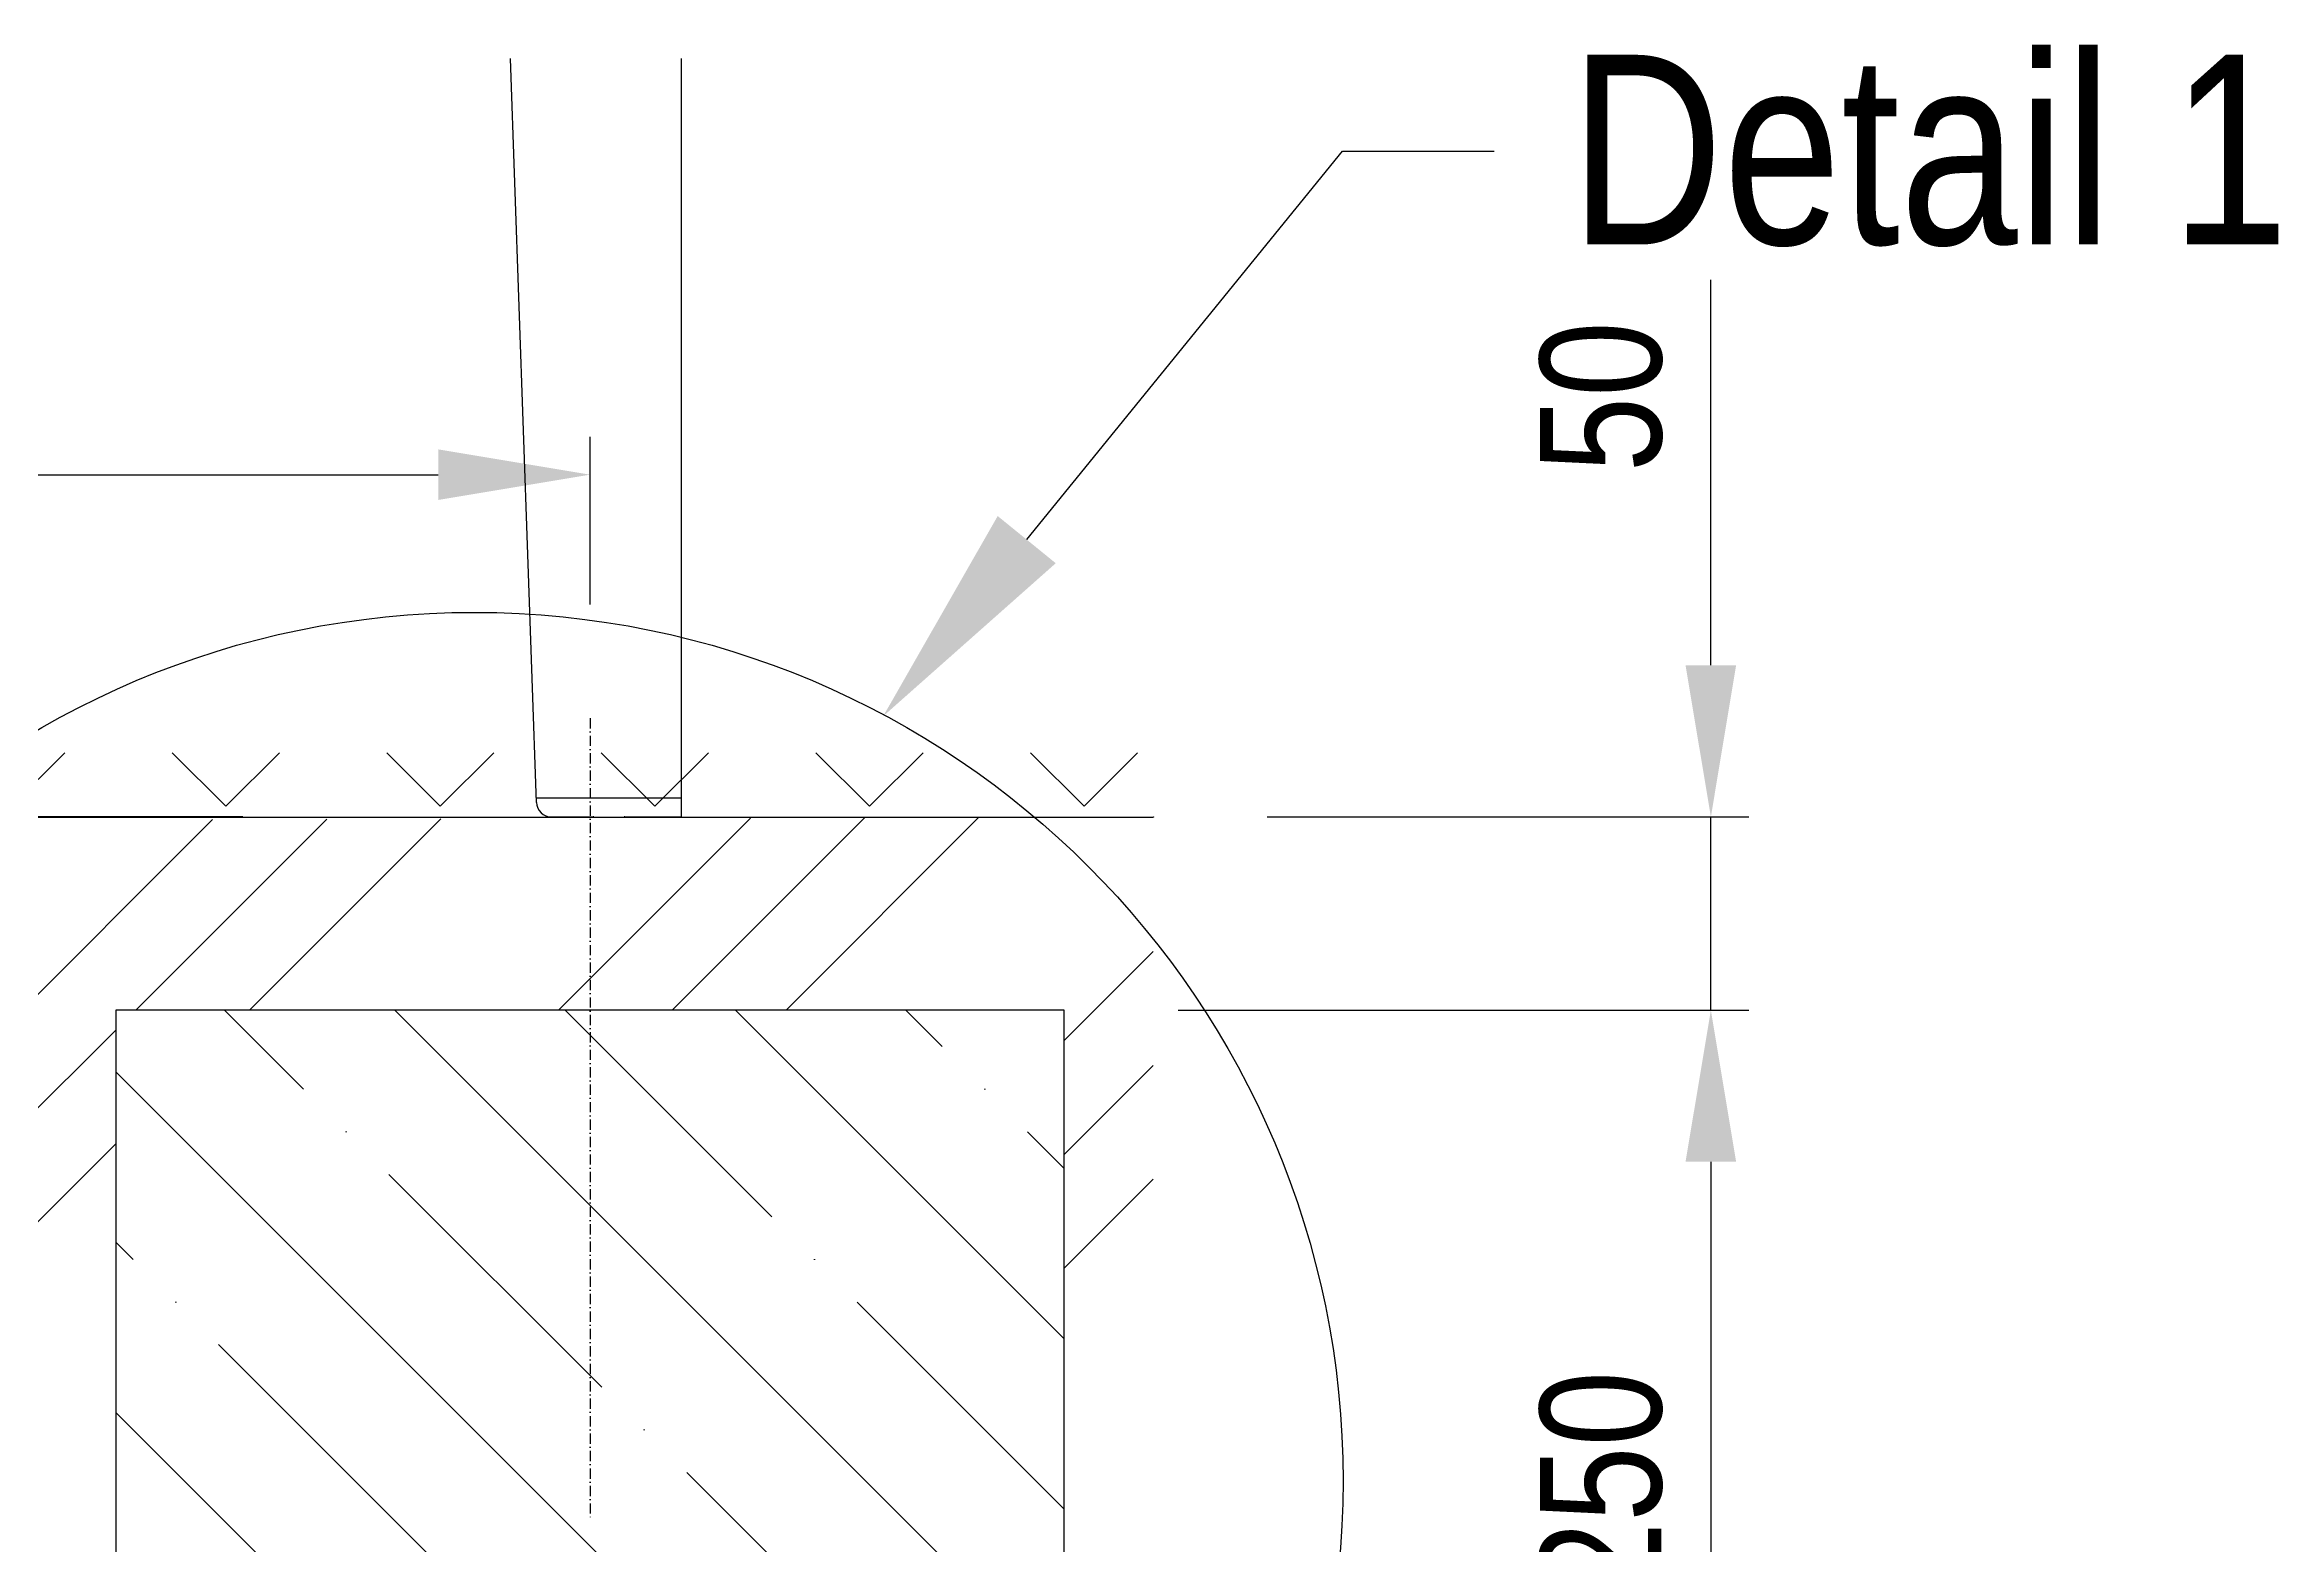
# Model space of a CAD drawing. Header units: millimetres. Extents: x 22162 to 28102, y 3160 to 7360.
# Drawn here: x 25018 to 25607, y 5493 to 5888 of the extents above; entities that cross this region are included whole.
import ezdxf
from ezdxf import colors
from ezdxf.entities.mleader import LeaderData, LeaderLine
from ezdxf.lldxf.tags import DXFTag
from ezdxf.math import Vec2, Vec3

# ---------------------------------------------------------------- set-up
doc = ezdxf.new("R2010")
doc.units = ezdxf.units.MM
doc.header["$LTSCALE"] = 0.3
doc.linetypes.add('DashDot', pattern=[15, 9, -3, 0, -3])
doc.layers.add('SRAFY', color=251, linetype='Continuous', lineweight=13)
doc.styles.add('SEACAD_Arial', font='arial.ttf', dxfattribs={"width": 0.8})
tags = doc.linetypes.add('HIDDEN2', pattern=[4.7625, 3.175, -1.5875]).pattern_tags.tags
tags[6:7] = [DXFTag(74, 4), DXFTag(75, 0), DXFTag(340, '0'), DXFTag(46, 0.0), DXFTag(50, 0.0), DXFTag(44, 0.0), DXFTag(45, 0.0)]
tags[4:5] = [DXFTag(74, 4), DXFTag(75, 0), DXFTag(340, '0'), DXFTag(46, 0.0), DXFTag(50, 0.0), DXFTag(44, 0.0), DXFTag(45, 0.0)]
doc.dimstyles.new('ISO-25', dxfattribs={"dimtxt": 1.6, "dimasz": 2, "dimexe": 0.5, "dimexo": 1.5, "dimtad": 1, "dimdec": 0, "dimtxsty": 'SEACAD_Arial', "dimcen": 2, "dimadec": 0, "dimazin": 0, "dimtfac": 1, "dimtdec": 0, "dimtmove": 0, "dimatfit": 3, "dimfxl": 1, "dimarcsym": 0})

# ---------------------------------------------------------------- blocks, each defined once
blk = doc.blocks.new('*D141')
at = {"color": 0, "lineweight": -2, "transparency": 16777216}
for p, q in [((24609.51, 5740.77), (24609.51, 5785)), ((25161.51, 5740.77), (25161.51, 5785)), ((24649.51, 5775), (25121.51, 5775))]:
    blk.add_line(p, q, dxfattribs=at)
at = {"color": 0, "transparency": 16777216}
for points in [[(24649.51, 5781.67), (24649.51, 5768.34), (24609.51, 5775)], [(25121.51, 5781.67), (25121.51, 5768.34), (25161.51, 5775)]]:
    blk.add_solid(points, dxfattribs=at)
at = {"layer": 'Defpoints', "color": 0, "transparency": 16777216}
for p in [(25161.51, 5775), (24609.51, 5710.77), (25161.51, 5710.77)]:
    blk.add_point(p, dxfattribs=at)
at = {"color": 0, "transparency": 16777216, "insert": (24885.51, 5803.84), "char_height": 32, "attachment_point": 5, "style": 'SEACAD_Arial'}
blk.add_mtext('550', dxfattribs=at)
blk = doc.blocks.new('*D142')
at = {"color": 0, "lineweight": -2, "transparency": 16777216}
for p, q in [((25316.53, 5633.84), (25467, 5633.84)), ((25457, 5593.84), (25457, 5423.85)), ((25316.51, 5383.85), (25467, 5383.85))]:
    blk.add_line(p, q, dxfattribs=at)
at = {"color": 0, "transparency": 16777216}
for points in [[(25450.33, 5593.84), (25463.66, 5593.84), (25457, 5633.84)], [(25450.33, 5423.85), (25463.66, 5423.85), (25457, 5383.85)]]:
    blk.add_solid(points, dxfattribs=at)
at = {"layer": 'Defpoints', "color": 0, "transparency": 16777216}
for p in [(25286.53, 5633.84), (25286.51, 5383.85), (25457, 5383.85)]:
    blk.add_point(p, dxfattribs=at)
at = {"color": 0, "transparency": 16777216, "insert": (25428.16, 5508.84), "char_height": 32, "attachment_point": 5, "rotation": 90, "style": 'SEACAD_Arial'}
blk.add_mtext('250', dxfattribs=at)
blk = doc.blocks.new('*D140')
at = {"color": 0, "lineweight": -2, "transparency": 16777216}
for p, q in [((25457, 5724.74), (25457, 5826.33)), ((25340, 5684.74), (25467, 5684.74)), ((25457, 5633.84), (25457, 5684.74)), ((25316.53, 5633.84), (25467, 5633.84)), ((25457, 5593.84), (25457, 5553.84))]:
    blk.add_line(p, q, dxfattribs=at)
at = {"color": 0, "transparency": 16777216}
for points in [[(25450.33, 5724.74), (25463.66, 5724.74), (25457, 5684.74)], [(25450.33, 5593.84), (25463.66, 5593.84), (25457, 5633.84)]]:
    blk.add_solid(points, dxfattribs=at)
at = {"layer": 'Defpoints', "color": 0, "transparency": 16777216}
for p in [(25310, 5684.74), (25457, 5684.74), (25286.53, 5633.84)]:
    blk.add_point(p, dxfattribs=at)
at = {"color": 0, "transparency": 16777216, "insert": (25428.16, 5795.53), "char_height": 32, "attachment_point": 5, "rotation": 90, "style": 'SEACAD_Arial'}
blk.add_mtext('50', dxfattribs=at)

msp = doc.modelspace()

# ---------------------------------------------------------------- hatches: boundary and pattern name
at = {"layer": 'SRAFY'}
h = msp.add_hatch(dxfattribs=at)
h.set_pattern_fill('TERACO', color=256, scale=20)
h.set_pattern_definition([(45, (16919.57, 370.084), (-28.28427, 28.28427), [20, -20]), (135, (16976.138, 370.084), (-28.28427, -28.28427), [20, -20])])
h.paths.add_polyline_path([(24915.01, 5684.74), (24915.01, 5707.77), (25310.01, 5707.77), (25310.01, 5684.75)])
h = msp.add_hatch(dxfattribs=at)
h.set_pattern_fill('GOST_GROUND', color=256, scale=10)
h.set_pattern_definition([(45, (16919.57, 370.08), (141.4214, -9e-15), [200]), (45, (16949.57, 370.08), (141.4214, -9e-15), [200]), (45, (16979.57, 370.08), (141.4214, -9e-15), [200])])
h.paths.add_polyline_path([(25036.5, 5537.08), (24915.01, 5536.02), (24915.02, 5683.69), (25310.01, 5684.73), (25310.01, 5537.33), (25286.53, 5537.33), (25286.53, 5633.84), (25036.49, 5633.84)])
h = msp.add_hatch(dxfattribs=at)
h.set_pattern_fill('ANSI35', color=256, scale=10, angle=90)
h.set_pattern_definition([(135, (16970.05, 123.736), (-44.9013, -44.9013), []), (135, (16970.05, 168.64), (-44.9013, -44.9013), [79.375, -15.875, 0, -15.875])])
h.paths.add_polyline_path([(25286.49, 5633.84), (25036.5, 5633.84), (25036.51, 5383.85), (25286.52, 5383.84)])

# ---------------------------------------------------------------- linework, layer by layer
at = {"color": 7, "linetype": 'Continuous'}
for p, q in [((25147.38, 5688.6), (25140.53, 5884.74)), ((25185.51, 5884.74), (25185.51, 5684.74)), ((25070.01, 5684.74), (24920.01, 5684.74)), ((25151.37, 5684.74), (25162.31, 5684.74)), ((25162.51, 5684.74), (25162.31, 5684.74)), ((25170.71, 5684.74), (25170.51, 5684.74)), ((25170.71, 5684.74), (25178.78, 5684.74)), ((25178.78, 5684.74), (25185.51, 5684.74))]:
    msp.add_line(p, q, dxfattribs=at)
at = {"linetype": 'DashDot', "lineweight": 30}
msp.add_line((25161.51, 5710.77), (25161.51, 5500.1), dxfattribs=at)
at = {"linetype": 'HIDDEN2'}
msp.add_line((25185.51, 5689.74), (25147.34, 5689.74), dxfattribs=at)
msp.add_line((24335.01, 5684.74), (25310.01, 5684.73))
msp.add_lwpolyline([(25036.51, 5383.85), (25286.53, 5383.85), (25286.53, 5633.84), (25036.49, 5633.84)], close=True)
msp.add_circle((25131.01, 5509.68), 229.01)
at = {"color": 7, "linetype": 'Continuous'}
msp.add_circle((25310.01, 5684.74), 0.01, dxfattribs=at)
msp.add_circle((25310.01, 5684.74), 0.01, dxfattribs=at)
msp.add_arc((25151.37, 5688.74), 4, 182, 270, dxfattribs=at)

# ---------------------------------------------------------------- dimensions: what is measured, and where the dimension line sits
dim = msp.add_linear_dim(base=(25161.51, 5775), p1=(24609.51, 5710.77), p2=(25161.51, 5710.77), dimstyle='ISO-25', override={"dimscale": 0, "dimrnd": 10})
dim.commit()
dim.dimension.update_dxf_attribs({"geometry": '*D141', "text_midpoint": (24885.51, 5803.84)})
dim = msp.add_linear_dim(base=(25457, 5684.74), p1=(25286.53, 5633.84), p2=(25310, 5684.74), angle=90, text='50', dimstyle='ISO-25')
dim.commit()
dim.dimension.update_dxf_attribs({"geometry": '*D140', "text_midpoint": (25428.16, 5795.53)})
dim = msp.add_linear_dim(base=(25457, 5383.85), p1=(25286.53, 5633.84), p2=(25286.51, 5383.85), angle=90, dimstyle='ISO-25', override={"dimscale": 0})
dim.commit()
dim.dimension.update_dxf_attribs({"geometry": '*D142', "text_midpoint": (25428.16, 5508.84)})

# ---------------------------------------------------------------- leaders
ml = msp.add_multileader_mtext('Standard')
ml.set_content('Detail 1', color=256, style='SEACAD_Arial')
ml.set_leader_properties(lineweight=-3)
ml.build(insert=Vec2(0, 0))
ml.multileader.update_dxf_attribs({"text_right_attachment_type": 6, "dogleg_length": 2, "arrow_head_size": 60, "scale": 20})
ctx = ml.context
ctx.base_point, ctx.scale, ctx.char_height, ctx.arrow_head_size, ctx.landing_gap_size, ctx.plane_origin = Vec3(25399.89, 5860.3), 20, 50, 60, 20, Vec3(26607.1, 5711.39)
ctx.right_attachment = 6
notes = []
notes.append((ctx, [(0, (1, 1, 0), (25359.89, 5860.3), (1, 0), 40, [(0, [(25238.79, 5711.31)], 0, [])])]))
ctx.mtext.insert, ctx.mtext.flow_direction = Vec3(25419.89, 5885.71), 5
for ctx, leaders in notes:
    for number, flags, end, landing, length, lines in leaders:
        leader = LeaderData()
        leader.index, (leader.has_last_leader_line, leader.has_dogleg_vector, leader.attachment_direction) = number, flags
        leader.last_leader_point, leader.dogleg_vector, leader.dogleg_length = Vec3(end), Vec3(landing), length
        for number, points, colour, breaks in lines:
            line = LeaderLine()
            line.index, line.vertices, line.color, line.breaks = number, Vec3.list(points), colors.encode_raw_color(colour), breaks
            leader.lines.append(line)
        ctx.leaders.append(leader)

doc.saveas('drawing.dxf')
